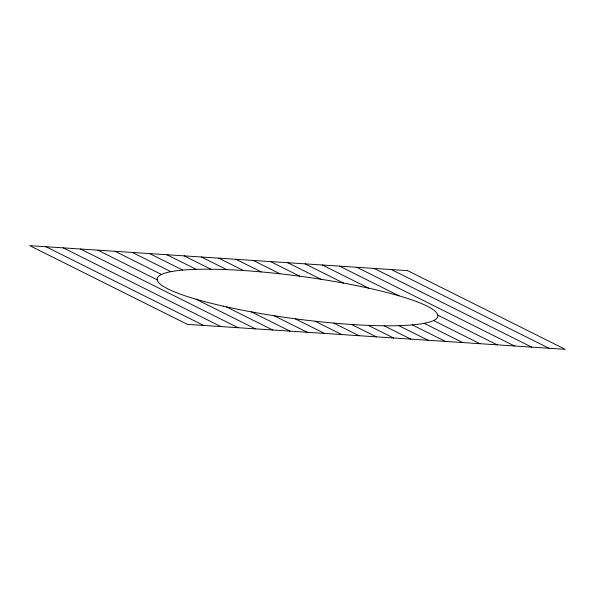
<?xml version="1.0" encoding="UTF-8"?>
<svg xmlns="http://www.w3.org/2000/svg" width="595" height="595" viewBox="0 0 595 595"><rect width="100%" height="100%" fill="white"/><g stroke="black" fill="none" stroke-linecap="round" stroke-linejoin="round"><path stroke-width="0.89" d="M391.384 269.572L549.014 348.268M374.114 268.434L531.744 347.123M356.844 267.289L514.474 345.985M339.574 266.151L398.992 295.812M437.786 315.179L497.204 344.84M322.304 265.006L368.699 288.166M433.539 320.534L479.934 343.702M305.034 263.86L343.575 283.101M424.123 323.316L462.665 342.556M287.764 262.722L320.876 279.248M412.283 324.885L445.395 341.418M270.494 261.577L299.791 276.206M398.829 325.651L428.125 340.273M253.225 260.439L279.962 273.789M384.117 325.785L410.855 339.128M235.955 259.294L261.22 271.908M368.32 325.376L393.585 337.99M218.685 258.156L243.467 270.524M351.533 324.476L376.315 336.844M201.415 257.01L226.68 269.624M333.78 323.092L359.045 335.706M184.145 255.872L210.883 269.215M315.038 321.211L341.775 334.561M166.875 254.727L196.172 269.349M295.209 318.794L324.506 333.423M149.605 253.582L182.717 270.115M274.124 315.752L307.236 332.278M132.335 252.444L170.877 271.684M251.425 311.899L289.966 331.14M115.066 251.298L161.461 274.466M226.301 306.834L272.696 329.994M97.796 250.16L157.214 279.821M196.008 299.188L255.426 328.849M80.526 249.015L238.156 327.711M63.256 247.877L220.886 326.566M45.986 246.732L203.616 325.428M407.62 270.643L29.75 245.661L187.38 324.357L565.25 349.339L407.62 270.643M223.333 306.172A141.558 21.413 7.6 0 0 437.764 316.495A141.558 21.413 7.6 0 0 231.403 269.833A141.558 21.413 7.6 0 0 223.333 306.172"/></g></svg>
